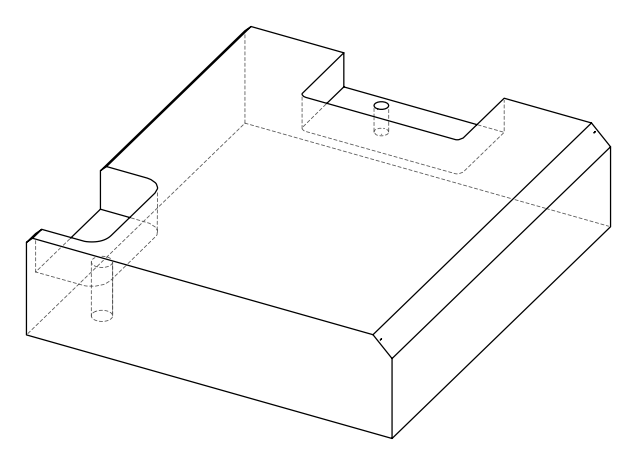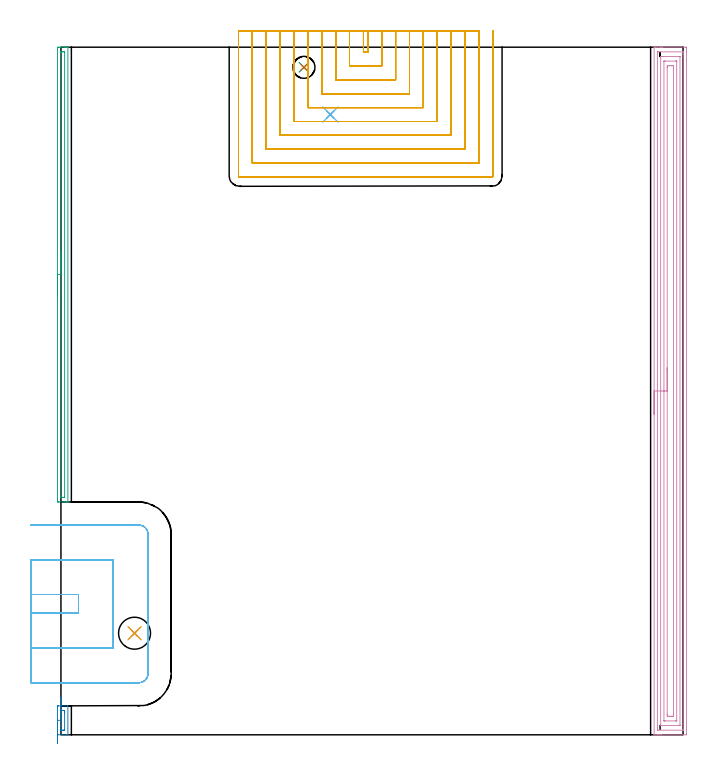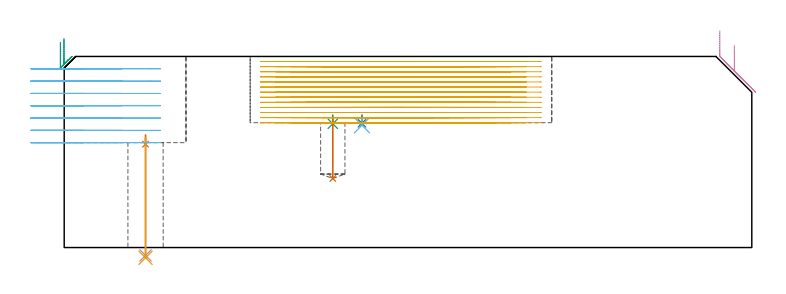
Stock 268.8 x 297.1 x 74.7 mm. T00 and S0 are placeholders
(PLAN: 12 operations, 7 tool changes, 84.5 min)
(1 SPOT_DRILL | STEP1HOLE | NXT0321_9005460120000 | 0.04 min | 3716 mm3)
(2 SPOT_DRILL_1 | STEP1POCKET | NXT0321_9005460120000 | 0.03 min | 2793 mm3)
(3 SPOT_DRILL_2 | STEP1POCKET_1 | NXT0321_9005460120000 | 0.03 min | 2814 mm3)
(4 DRILL_THROUGH_HOLE_INTO_CENTER | STEP1HOLE | NXT0301_059 | 0.19 min | 2510 mm3)
(5 DRILL_TO_ENLARGE_THROUGH_HOLE | STEP1HOLE | NXT0301_103 | 0.2 min | 4930 mm3)
(6 DRILL_BLIND_HOLE_INTO_CENTER | STEP1POCKET | NXT0301_023 | 0.02 min | 16 mm3)
(7 DRILL_BLIND_HOLE_INTO_CENTER_1 | STEP1POCKET_1 | NXT0301_066 | 0.1 min | 1505 mm3)
(8 AREA_MILL | FG_CHAMFER_SURFACE | UGT0205_001 | 0.37 min | 159 mm3)
(9 AREA_MILL_1 | FG_CHAMFER_SURFACE_1 | UGT0205_001 | 3.32 min | 2024 mm3)
(10 AREA_MILL_2 | FG_CHAMFER_SURFACE_2 | UGT0205_001 | 12.19 min | 29113 mm3)
(11 MILL_SLOT | SLOT_PARTIAL_RECTANGULAR | NXT0201_009 | Follow Part, ap 2, ae 75% | 61.09 min | 177652 mm3)
(12 MILL_SLOT_1 | SLOT_PARTIAL_RECTANGULAR_1 | UGT0201_094 | Follow Part, ap 5, ae 75% | 6.96 min | 133463 mm3)
(TOOL NXT0321_9005460120000 | NC Spot Drill, 142deg, 12mm, Carbide, Uncoated | D12 PA142 FL30 Z2)
(TOOL NXT0301_059 | Carbide Drill 8.8mm [860.1-0880-026A1-MM 2214] | D8.8 PA140 FL47 Z2)
(TOOL NXT0301_103 | Carbide Drill 13.8mm [860.1-1380-062A1-MM 2214] | D13.8 PA140 FL77 Z2)
(TOOL NXT0301_023 | Carbide Drill 5.2mm [860.1-0520-016A1-MM 2214] | D5.2 PA140 FL28 Z2)
(TOOL NXT0301_066 | Carbide Drill 9.5mm [860.1-0950-029A1-MM 2214] | D9.5 PA140 FL47 Z2)
(TOOL UGT0205_001 | Chamfer Mill 20 x 3 x 45 deg. | D20 FL50 Z2)
(TOOL NXT0201_009 | ENDMILL 8mm [2P460-0800-NA 1630] | D8 FL26 Z6)
(TOOL UGT0201_094 | End mill 20 mm | D20 FL38 Z4)
(OP 1 SPOT_DRILL)
G17 G21 G94 G90
T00 M6
G54
G17 G0 G90 X31.8 Y43.9 S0 M3
G43 Z84.7 H0
G94 G81 G98 Z40.406 F250. R44.
G80
M5
M2
(OP 2 SPOT_DRILL_1)
G17 G21 G94 G90
T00 M6
G54
G17 G0 G90 X116.4 Y268. S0 M3
G43 Z84.7 H0
G94 G81 G98 Z48.576 F250. R51.8
G80
M5
M2
(OP 3 SPOT_DRILL_2)
G17 G21 G94 G90
T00 M6
G54
G17 G0 G90 X105. Y288.4 S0 M3
G43 Z84.7 H0
G94 G81 G98 Z48.391 F250. R51.8
G80
M5
M2
(OP 4 DRILL_THROUGH_HOLE_INTO_CENTER)
G17 G21 G94 G90
T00 M6
G54
G17 G0 G90 X31.8 Y43.9 S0 M3
G43 Z84.7 H1
G94 G73 G98 Z-3.101 F250. Q7.35 R43.
G80
M5
M2
(OP 5 DRILL_TO_ENLARGE_THROUGH_HOLE)
G17 G21 G94 G90
T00 M6
G54
G17 G0 G90 X31.8 Y43.9 S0 M3
G43 Z84.7 H1
G94 G73 G98 Z-4.011 F250. Q11.253 R43.
G80
M5
M2
(OP 6 DRILL_BLIND_HOLE_INTO_CENTER)
G17 G21 G94 G90
T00 M6
G54
G17 G0 G90 X116.4 Y268. S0 M3
G43 Z84.7 H1
G94 G81 G98 Z47.8 F250. R50.8
G80
M5
M2
(OP 7 DRILL_BLIND_HOLE_INTO_CENTER_1)
G17 G21 G94 G90
T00 M6
G54
G17 G0 G90 X105. Y288.4 S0 M3
G43 Z84.7 H1
G94 G81 G98 Z27. F250. R50.8
G80
M5
M2
(OP 8 AREA_MILL)
G17 G21 G94 G90
T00 M6
G54
G17 G0 G90 X-1.5 Y-3.75 S1061 M3
G43 Z84.7 H0
Z80.2
G94 G1 Y-3.712 Z79.328 F250.
Y-3.598 Z78.464
Y-3.409 Z77.612
Y-3.147 Z76.78
Y-2.813 Z75.974
Y-2.41 Z75.2
Y-1.942 Z74.464
Y-1.41 Z73.772
Y-0.821 Z73.129
Y-0.178 Z72.54
Y0.514 Z72.008
Y1.25 Z71.54
Y2.024 Z71.137
Y2.83 Z70.803
Y3.662 Z70.541
Y4.514 Z70.352
Y5.378 Z70.238
Y6.25 Z70.2
Y12.001
X-1.499 Y12.203 Z70.201
X-1.491 Y12.499 Z70.205
X-1.13 Y12.5 Z70.569
X-1.017 Z70.681
X2.878 Z74.576
X2.994 Y12.49 Z74.693
X3. Y12.444 Z74.7
Y0.056
X2.994 Y0.01 Z74.693
X2.877 Y0. Z74.576
X-1.259 Z70.439
X-1.491 Y0.01 Z70.205
X-1.499 Y0.187 Z70.199
X-1.5 Y6.25 Z70.2
X-0.086 Z71.614
X-0.085 Y10.232 Z71.615
X-0.081 Y10.44 Z71.619
X-0.079 Y10.484 Z71.621
X0.036 Y10.49 Z71.736
X0.214 Y10.496 Z71.914
X0.482 Y10.5 Z72.182
X0.75 Z72.45
X1.366 Z73.066
X1.5 Y10.498 Z73.2
X1.537 Y10.495 Z73.237
X1.57 Y10.491 Z73.27
X1.579 Y10.432 Z73.279
X1.585 Y10.281 Z73.285
Y10.232
X1.586 Y9.395 Z73.286
X1.585 Y2.268 Z73.285
X1.581 Y2.06 Z73.281
X1.579 Y2.016 Z73.279
X1.464 Y2.009 Z73.164
X1.286 Y2.004 Z72.986
X1.018 Y2. Z72.718
X0.75 Z72.45
X0.134 Z71.834
X0. Y2.002 Z71.7
X-0.037 Y2.005 Z71.663
X-0.07 Y2.009 Z71.63
X-0.079 Y2.068 Z71.621
X-0.085 Y2.219 Z71.615
X-0.086 Y6.25 Z71.614
Y7.122 Z71.652
Y7.986 Z71.766
Y8.838 Z71.955
Y9.67 Z72.217
Y10.476 Z72.551
Y11.25 Z72.954
Y11.986 Z73.423
Y12.678 Z73.954
Y13.321 Z74.543
Y13.91 Z75.186
Y14.441 Z75.879
Y14.91 Z76.614
Y15.313 Z77.388
Y15.647 Z78.194
Y15.909 Z79.026
Y16.098 Z79.878
Y16.212 Z80.743
Y16.25 Z81.614
G0 Z84.7
M5
M2
(OP 9 AREA_MILL_1)
G17 G21 G94 G90
T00 M6
G54
G17 G0 G90 X-1.5 Y188.85 S1061 M3
G43 Z84.7 H0
Z80.2
G94 G1 Y188.888 Z79.328 F250.
Y189.002 Z78.464
Y189.191 Z77.612
Y189.453 Z76.78
Y189.787 Z75.974
Y190.19 Z75.2
Y190.658 Z74.464
Y191.19 Z73.772
Y191.779 Z73.129
Y192.422 Z72.54
Y193.114 Z72.008
Y193.85 Z71.54
Y194.624 Z71.137
Y195.43 Z70.803
Y196.262 Z70.541
Y197.114 Z70.352
Y197.978 Z70.238
Y198.85 Z70.2
Y296.099
X-1.499 Y296.503 Z70.201
X-1.494 Y296.984 Z70.202
X-1.491 Y297.091 Z70.205
X-1.017 Y297.1 Z70.677
X-0.432 Z71.265
X-0.134 Z71.563
X1.634 Z73.329
X2.231 Z73.93
X2.517 Z74.216
X2.674 Z74.374
X2.987 Y297.093 Z74.678
X2.997 Y297.091 Z74.688
X3. Y296.949 Z74.7
Y100.751
X2.997 Y100.609 Z74.688
X2.987 Y100.607 Z74.678
X2.674 Y100.6 Z74.373
X2.23 Z73.929
X1.634 Z73.329
X-0.432 Z71.265
X-1.017 Y100.601 Z70.677
X-1.256 Y100.604 Z70.439
X-1.491 Y100.609 Z70.205
X-1.494 Y100.716 Z70.202
X-1.499 Y101.197 Z70.201
X-1.5 Y101.684 Z70.2
Y198.85
X-0.086 Z71.614
Y294.72
X-0.085 Y294.931 Z71.615
X-0.082 Y295.036 Z71.618
X-0.079 Y295.08 Z71.621
X-0.003 Y295.09 Z71.697
X0.375 Y295.099 Z72.075
X0.75 Y295.1 Z72.45
X1.258 Y295.099 Z72.958
X1.473 Y295.095 Z73.173
X1.567 Y295.09 Z73.267
X1.584 Y294.77 Z73.284
X1.585 Y294.72 Z73.285
X1.586 Y102.98 Z73.286
X1.585 Y102.769 Z73.285
X1.582 Y102.664 Z73.282
X1.579 Y102.62 Z73.279
X1.503 Y102.61 Z73.203
X1.125 Y102.601 Z72.825
X0.75 Y102.6 Z72.45
X0.242 Y102.601 Z71.942
X0.027 Y102.605 Z71.727
X-0.067 Y102.61 Z71.633
X-0.084 Y102.93 Z71.616
X-0.085 Y102.98 Z71.615
X-0.086 Y198.85 Z71.614
Y199.722 Z71.652
Y200.586 Z71.766
Y201.438 Z71.955
Y202.27 Z72.217
Y203.076 Z72.551
Y203.85 Z72.954
Y204.586 Z73.423
Y205.278 Z73.954
Y205.921 Z74.543
Y206.51 Z75.186
Y207.042 Z75.878
Y207.51 Z76.614
Y207.913 Z77.388
Y208.247 Z78.194
Y208.509 Z79.026
Y208.698 Z79.878
Y208.812 Z80.743
Y208.85 Z81.614
G0 Z84.7
M5
M2
(OP 10 AREA_MILL_2)
G17 G21 G94 G90
T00 M6
G54
G17 G0 G90 X256.3 Y138.55 S1061 M3
G43 Z84.7 H0
G94 G1 Y138.588 Z83.828 F250.
Y138.702 Z82.963
Y138.891 Z82.112
Y139.153 Z81.28
Y139.487 Z80.474
Y139.89 Z79.7
Y140.359 Z78.964
Y140.89 Z78.272
Y141.479 Z77.629
Y142.122 Z77.039
Y142.814 Z76.508
Y143.55 Z76.04
Y144.324 Z75.637
Y145.13 Z75.303
Y145.962 Z75.041
Y146.814 Z74.852
Y147.678 Z74.738
Y148.55 Z74.7
Y296.923
X256.302 Y297.09 Z74.688
X256.461 Y297.098 Z74.532
X256.627 Y297.1 Z74.373
X256.891 Z74.108
X257.589 Z73.405
X258.817 Z72.18
X259.347 Z71.648
X259.96 Z71.035
X269.889 Z61.108
X270.157 Y297.097 Z60.841
X270.292 Y297.09 Z60.706
X270.299 Y296.952 Z60.699
X270.3 Y296.476 Z60.7
Y291.853
Y0.624
X270.295 Y0.144 Z60.703
X270.292 Y0.01 Z60.706
X270.154 Y0. Z60.844
X259.347 Z71.648
X258.817 Z72.18
X258.468 Z72.528
X257.938 Z73.058
X257.589 Z73.405
X256.626 Z74.373
X256.461 Y0.003 Z74.532
X256.302 Y0.01 Z74.688
X256.3 Y0.178 Z74.7
Y148.55
X257.714 Z73.286
X257.715 Y294.688 Z73.285
X257.719 Y295.07 Z73.281
X257.721 Y295.086 Z73.279
X257.749 Y295.091 Z73.251
X257.82 Y295.097 Z73.18
X257.928 Y295.099 Z73.072
X258.063 Y295.1 Z72.937
X268.606 Z62.394
X268.806 Y295.098 Z62.194
X268.84 Y295.095 Z62.16
X268.871 Y295.091 Z62.129
X268.879 Y295.05 Z62.121
X268.884 Y294.817 Z62.116
X268.885 Y294.688 Z62.115
X268.886 Y293.921 Z62.114
X268.885 Y2.412 Z62.115
X268.881 Y2.03 Z62.119
X268.879 Y2.014 Z62.121
X268.851 Y2.009 Z62.149
X268.78 Y2.003 Z62.22
X268.672 Y2.001 Z62.328
X268.537 Y2. Z62.463
X257.994 Z73.006
X257.794 Y2.002 Z73.206
X257.76 Y2.005 Z73.24
X257.729 Y2.009 Z73.271
X257.721 Y2.05 Z73.279
X257.716 Y2.283 Z73.284
X257.715 Y2.412 Z73.285
X257.714 Y3.179 Z73.286
Y148.55
X259.128 Z71.872
X259.129 Y292.9 Z71.871
X259.131 Y293.011 Z71.869
X259.133 Y293.066 Z71.867
X259.135 Y293.086 Z71.865
X259.158 Y293.092 Z71.842
X259.347 Y293.096 Z71.653
X260.029 Y293.1 Z70.971
X260.225 Z70.775
X267.058 Y293.099 Z63.942
X267.253 Y293.096 Z63.747
X267.449 Y293.09 Z63.551
X267.465 Y293.087 Z63.535
X267.467 Y293.072 Z63.533
X267.47 Y293.033 Z63.53
X267.471 Y292.974 Z63.529
X267.472 Y292.9 Z63.528
X267.471 Y4.2 Z63.529
X267.469 Y4.089 Z63.531
X267.467 Y4.034 Z63.533
X267.465 Y4.014 Z63.535
X267.442 Y4.008 Z63.558
X267.253 Y4.004 Z63.747
X266.571 Y4. Z64.429
X266.375 Z64.625
X259.542 Y4.001 Z71.458
X259.347 Y4.004 Z71.653
X259.151 Y4.01 Z71.849
X259.135 Y4.013 Z71.865
X259.133 Y4.028 Z71.867
X259.13 Y4.067 Z71.87
X259.129 Y4.126 Z71.871
Y4.2
X259.128 Y148.55 Z71.872
X260.543 Z70.457
Y290.789
X260.545 Y290.98 Z70.455
X260.547 Y291.048 Z70.453
X260.549 Y291.081 Z70.451
X260.564 Y291.09 Z70.436
X260.671 Y291.093 Z70.329
X261.116 Y291.1 Z69.884
X265.509 Z65.491
X265.929 Y291.095 Z65.071
X266.033 Y291.09 Z64.967
X266.051 Y291.088 Z64.949
X266.053 Y291.072 Z64.947
X266.055 Y291.036 Z64.945
X266.057 Y290.956 Z64.943
Y6.311
X266.055 Y6.12 Z64.945
X266.053 Y6.052 Z64.947
X266.051 Y6.018 Z64.949
X266.036 Y6.01 Z64.964
X265.929 Y6.007 Z65.071
X265.484 Y6. Z65.516
X261.091 Z69.909
X260.671 Y6.005 Z70.329
X260.567 Y6.01 Z70.433
X260.549 Y6.012 Z70.451
X260.547 Y6.028 Z70.453
X260.545 Y6.064 Z70.455
X260.543 Y6.144 Z70.457
Y148.55
X261.957 Z69.043
Y288.431
X261.958 Y288.456 Z69.042
X261.982 Y289.09 Z69.018
X262.207 Y289.097 Z68.793
X262.861 Y289.1 Z68.139
X263.082 Z67.918
X263.739 Z67.261
X263.962 Y289.099 Z67.038
X264.618 Y289.09 Z66.382
X264.642 Y288.431 Z66.358
X264.643 Y288.406 Z66.357
Y8.669
X264.642 Y8.644 Z66.358
X264.618 Y8.01 Z66.382
X264.393 Y8.003 Z66.607
X263.739 Y8. Z67.261
X263.518 Z67.482
X262.861 Z68.139
X262.638 Y8.001 Z68.362
X261.982 Y8.01 Z69.018
X261.958 Y8.669 Z69.042
X261.957 Y8.694 Z69.043
Y148.55
Y149.422 Z69.081
Y150.287 Z69.195
Y151.138 Z69.384
Y151.97 Z69.646
Y152.776 Z69.98
Y153.55 Z70.383
Y154.286 Z70.852
Y154.978 Z71.383
Y155.621 Z71.972
Y156.21 Z72.615
Y156.742 Z73.307
Y157.21 Z74.043
Y157.613 Z74.817
Y157.947 Z75.623
Y158.209 Z76.455
Y158.398 Z77.307
Y158.512 Z78.172
Y158.55 Z79.043
G0 Z84.7
M5
M2
(OP 11 MILL_SLOT)
G17 G21 G94 G90
T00 M6
G54
G17 G0 G90 X130.7 Y304.1 S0 M3
G43 Z84.7 H1
Z72.708
G94 G1 Y301.1 F250.
Y295. F500.
X132.6
Y301.1
Y304.1 F250.
X124.7
Y301.1
Y289. F500.
X138.6
Y301.1
Y304.1 F250.
X118.7
Y301.1
Y283. F500.
X144.6
Y301.1
Y304.1 F250.
X112.7
Y301.1
Y277. F500.
X150.6
Y301.1
Y304.1 F250.
X106.7
Y301.1
Y289.438 F500.
G2 X106.7 Y287.36 R1.994
G1 Y271.
X156.6
Y301.1
Y304.1 F250.
X100.7
Y301.1
Y265. F500.
X162.6
Y301.1
Y304.1 F250.
X94.7
Y301.1
Y259. F500.
X168.6
Y301.1
Y304.1 F250.
X88.7
Y301.1
Y253. F500.
X174.6
Y301.1
Y304.1 F250.
X82.7
Y301.1
Y247. F500.
X180.6
Y301.1
Y304.1 F250.
X76.7
Y301.1
Y241.5 F500.
G3 X77.2 Y241. R0.5
G1 X186.1
G3 X186.6 Y241.5 R0.5
G1 Y301.1
Y304.1 F250.
G0 X130.7 Z70.715
G1 Y301.1
Y295. F500.
X132.6
Y301.1
Y304.1 F250.
X124.7
Y301.1
Y289. F500.
X138.6
Y301.1
Y304.1 F250.
X118.7
Y301.1
Y283. F500.
X144.6
Y301.1
Y304.1 F250.
X112.7
Y301.1
Y277. F500.
X150.6
Y301.1
Y304.1 F250.
X106.7
Y301.1
Y289.438 F500.
G2 X106.7 Y287.36 R1.994
G1 Y271.
X156.6
Y301.1
Y304.1 F250.
X100.7
Y301.1
Y265. F500.
X162.6
Y301.1
Y304.1 F250.
X94.7
Y301.1
Y259. F500.
X168.6
Y301.1
Y304.1 F250.
X88.7
Y301.1
Y253. F500.
X174.6
Y301.1
Y304.1 F250.
X82.7
Y301.1
Y247. F500.
X180.6
Y301.1
Y304.1 F250.
X76.7
Y301.1
Y241.5 F500.
G3 X77.2 Y241. R0.5
G1 X186.1
G3 X186.6 Y241.5 R0.5
G1 Y301.1
Y304.1 F250.
G0 X130.7 Z68.723
G1 Y301.1
Y295. F500.
X132.6
Y301.1
Y304.1 F250.
X124.7
Y301.1
Y289. F500.
X138.6
Y301.1
Y304.1 F250.
X118.7
Y301.1
Y283. F500.
X144.6
Y301.1
Y304.1 F250.
X112.7
Y301.1
Y277. F500.
X150.6
Y301.1
Y304.1 F250.
X106.7
Y301.1
Y289.438 F500.
G2 X106.7 Y287.359 R1.994
G1 Y271.
X156.6
Y301.1
Y304.1 F250.
X100.7
Y301.1
Y265. F500.
X162.6
Y301.1
Y304.1 F250.
X94.7
Y301.1
Y259. F500.
X168.6
Y301.1
Y304.1 F250.
X88.7
Y301.1
Y253. F500.
X174.6
Y301.1
Y304.1 F250.
X82.7
Y301.1
Y247. F500.
X180.6
Y301.1
Y304.1 F250.
X76.7
Y301.1
Y241.5 F500.
G3 X77.2 Y241. R0.5
G1 X186.1
G3 X186.6 Y241.5 R0.5
G1 Y301.1
Y304.1 F250.
G0 X130.7 Z66.731
G1 Y301.1
Y295. F500.
X132.6
Y301.1
Y304.1 F250.
X124.7
Y301.1
Y289. F500.
X138.6
Y301.1
Y304.1 F250.
X118.7
Y301.1
Y283. F500.
X144.6
Y301.1
Y304.1 F250.
X112.7
Y301.1
Y277. F500.
X150.6
Y301.1
Y304.1 F250.
X106.7
Y301.1
Y289.428 F500.
G2 X106.939 Y287.94 R2.027
X106.7 Y287.359 R1.994
G1 Y271.
X156.6
Y301.1
Y304.1 F250.
X100.7
Y301.1
Y265. F500.
X162.6
Y301.1
Y304.1 F250.
X94.7
Y301.1
Y259. F500.
X168.6
Y301.1
Y304.1 F250.
X88.7
Y301.1
Y253. F500.
X174.6
Y301.1
Y304.1 F250.
X82.7
Y301.1
Y247. F500.
X180.6
Y301.1
Y304.1 F250.
X76.7
Y301.1
Y241.5 F500.
G3 X77.2 Y241. R0.5
G1 X186.1
G3 X186.6 Y241.5 R0.5
G1 Y301.1
Y304.1 F250.
G0 X130.7 Z64.738
G1 Y301.1
Y295. F500.
X132.6
Y301.1
Y304.1 F250.
X124.7
Y301.1
Y289. F500.
X138.6
Y301.1
Y304.1 F250.
X118.7
Y301.1
Y283. F500.
X144.6
Y301.1
Y304.1 F250.
X112.7
Y301.1
Y277. F500.
X150.6
Y301.1
Y304.1 F250.
X106.7
Y301.1
Y289.428 F500.
G2 X106.941 Y287.949 R2.027
X106.7 Y287.36 R1.994
G1 Y271.
X156.6
Y301.1
Y304.1 F250.
X100.7
Y301.1
Y265. F500.
X162.6
Y301.1
Y304.1 F250.
X94.7
Y301.1
Y259. F500.
X168.6
Y301.1
Y304.1 F250.
X88.7
Y301.1
Y253. F500.
X174.6
Y301.1
Y304.1 F250.
X82.7
Y301.1
Y247. F500.
X180.6
Y301.1
Y304.1 F250.
X76.7
Y301.1
Y241.5 F500.
G3 X77.2 Y241. R0.5
G1 X186.1
G3 X186.6 Y241.5 R0.5
G1 Y301.1
Y304.1 F250.
G0 X130.7 Z62.746
G1 Y301.1
Y295. F500.
X132.6
Y301.1
Y304.1 F250.
X124.7
Y301.1
Y289. F500.
X138.6
Y301.1
Y304.1 F250.
X118.7
Y301.1
Y283. F500.
X144.6
Y301.1
Y304.1 F250.
X112.7
Y301.1
Y277. F500.
X150.6
Y301.1
Y304.1 F250.
X106.7
Y301.1
Y289.438 F500.
G2 X106.7 Y287.36 R1.994
G1 Y271.
X156.6
Y301.1
Y304.1 F250.
X100.7
Y301.1
Y265. F500.
X162.6
Y301.1
Y304.1 F250.
X94.7
Y301.1
Y259. F500.
X168.6
Y301.1
Y304.1 F250.
X88.7
Y301.1
Y253. F500.
X174.6
Y301.1
Y304.1 F250.
X82.7
Y301.1
Y247. F500.
X180.6
Y301.1
Y304.1 F250.
X76.7
Y301.1
Y241.5 F500.
G3 X77.2 Y241. R0.5
G1 X186.1
G3 X186.6 Y241.5 R0.5
G1 Y301.1
Y304.1 F250.
G0 X130.7 Z60.754
G1 Y301.1
Y295. F500.
X132.6
Y301.1
Y304.1 F250.
X124.7
Y301.1
Y289. F500.
X138.6
Y301.1
Y304.1 F250.
X118.7
Y301.1
Y283. F500.
X144.6
Y301.1
Y304.1 F250.
X112.7
Y301.1
Y277. F500.
X150.6
Y301.1
Y304.1 F250.
X106.7
Y301.1
Y289.438 F500.
G2 X106.7 Y287.359 R1.994
G1 Y271.
X156.6
Y301.1
Y304.1 F250.
X100.7
Y301.1
Y265. F500.
X162.6
Y301.1
Y304.1 F250.
X94.7
Y301.1
Y259. F500.
X168.6
Y301.1
Y304.1 F250.
X88.7
Y301.1
Y253. F500.
X174.6
Y301.1
Y304.1 F250.
X82.7
Y301.1
Y247. F500.
X180.6
Y301.1
Y304.1 F250.
X76.7
Y301.1
Y241.5 F500.
G3 X77.2 Y241. R0.5
G1 X186.1
G3 X186.6 Y241.5 R0.5
G1 Y301.1
Y304.1 F250.
G0 X130.7 Z58.761
G1 Y301.1
Y295. F500.
X132.6
Y301.1
Y304.1 F250.
X124.7
Y301.1
Y289. F500.
X138.6
Y301.1
Y304.1 F250.
X118.7
Y301.1
Y283. F500.
X144.6
Y301.1
Y304.1 F250.
X112.7
Y301.1
Y277. F500.
X150.6
Y301.1
Y304.1 F250.
X106.7
Y301.1
Y289.438 F500.
G2 X106.7 Y287.359 R1.994
G1 Y271.
X156.6
Y301.1
Y304.1 F250.
X100.7
Y301.1
Y265. F500.
X162.6
Y301.1
Y304.1 F250.
X94.7
Y301.1
Y259. F500.
X168.6
Y301.1
Y304.1 F250.
X88.7
Y301.1
Y253. F500.
X174.6
Y301.1
Y304.1 F250.
X82.7
Y301.1
Y247. F500.
X180.6
Y301.1
Y304.1 F250.
X76.7
Y301.1
Y241.5 F500.
G3 X77.2 Y241. R0.5
G1 X186.1
G3 X186.6 Y241.5 R0.5
G1 Y301.1
Y304.1 F250.
G0 X130.7 Z56.769
G1 Y301.1
Y295. F500.
X132.6
Y301.1
Y304.1 F250.
X124.7
Y301.1
Y289. F500.
X138.6
Y301.1
Y304.1 F250.
X118.7
Y301.1
Y283. F500.
X144.6
Y301.1
Y304.1 F250.
X112.7
Y301.1
Y277. F500.
X150.6
Y301.1
Y304.1 F250.
X106.7
Y301.1
Y289.428 F500.
G2 X106.939 Y287.939 R2.027
X106.7 Y287.359 R1.994
G1 Y271.
X156.6
Y301.1
Y304.1 F250.
X100.7
Y301.1
Y265. F500.
X162.6
Y301.1
Y304.1 F250.
X94.7
Y301.1
Y259. F500.
X168.6
Y301.1
Y304.1 F250.
X88.7
Y301.1
Y253. F500.
X174.6
Y301.1
Y304.1 F250.
X82.7
Y301.1
Y247. F500.
X180.6
Y301.1
Y304.1 F250.
X76.7
Y301.1
Y241.5 F500.
G3 X77.2 Y241. R0.5
G1 X186.1
G3 X186.6 Y241.5 R0.5
G1 Y301.1
Y304.1 F250.
G0 X130.7 Z54.777
G1 Y301.1
Y295. F500.
X132.6
Y301.1
Y304.1 F250.
X124.7
Y301.1
Y289. F500.
X138.6
Y301.1
Y304.1 F250.
X118.7
Y301.1
Y283. F500.
X144.6
Y301.1
Y304.1 F250.
X112.7
Y301.1
Y277. F500.
X150.6
Y301.1
Y304.1 F250.
X106.7
Y301.1
Y289.428 F500.
G2 X106.939 Y287.939 R2.027
X106.7 Y287.359 R1.994
G1 Y271.
X156.6
Y301.1
Y304.1 F250.
X100.7
Y301.1
Y265. F500.
X162.6
Y301.1
Y304.1 F250.
X94.7
Y301.1
Y259. F500.
X168.6
Y301.1
Y304.1 F250.
X88.7
Y301.1
Y253. F500.
X174.6
Y301.1
Y304.1 F250.
X82.7
Y301.1
Y247. F500.
X180.6
Y301.1
Y304.1 F250.
X76.7
Y301.1
Y241.5 F500.
G3 X77.2 Y241. R0.5
G1 X186.1
G3 X186.6 Y241.5 R0.5
G1 Y301.1
Y304.1 F250.
G0 X130.7 Z52.785
G1 Y301.1
Y295. F500.
X132.6
Y301.1
Y304.1 F250.
X124.7
Y301.1
Y289. F500.
X138.6
Y301.1
Y304.1 F250.
X118.7
Y301.1
Y283. F500.
X144.6
Y301.1
Y304.1 F250.
X112.7
Y301.1
Y277. F500.
X150.6
Y301.1
Y304.1 F250.
X106.7
Y301.1
Y289.438 F500.
G2 X106.7 Y287.359 R1.994
G1 Y271.
X156.6
Y301.1
Y304.1 F250.
X100.7
Y301.1
Y265. F500.
X162.6
Y301.1
Y304.1 F250.
X94.7
Y301.1
Y259. F500.
X168.6
Y301.1
Y304.1 F250.
X88.7
Y301.1
Y253. F500.
X174.6
Y301.1
Y304.1 F250.
X82.7
Y301.1
Y247. F500.
X180.6
Y301.1
Y304.1 F250.
X76.7
Y301.1
Y241.5 F500.
G3 X77.2 Y241. R0.5
G1 X186.1
G3 X186.6 Y241.5 R0.5
G1 Y301.1
Y304.1 F250.
G0 X130.7 Z50.792
G1 Y301.1
Y295. F500.
X132.6
Y301.1
Y304.1 F250.
X124.7
Y301.1
Y289. F500.
X138.6
Y301.1
Y304.1 F250.
X118.7
Y301.1
Y283. F500.
X144.6
Y301.1
Y304.1 F250.
X112.7
Y301.1
Y277. F500.
X150.6
Y301.1
Y304.1 F250.
X106.7
Y301.1
Y289.438 F500.
G2 X106.7 Y287.359 R1.994
G1 Y271.
X156.6
Y301.1
Y304.1 F250.
X100.7
Y301.1
Y265. F500.
X162.6
Y301.1
Y304.1 F250.
X94.7
Y301.1
Y259. F500.
X168.6
Y301.1
Y304.1 F250.
X88.7
Y301.1
Y253. F500.
X174.6
Y301.1
Y304.1 F250.
X82.7
Y301.1
Y247. F500.
X180.6
Y301.1
Y304.1 F250.
X76.7
Y301.1
Y241.5 F500.
G3 X77.2 Y241. R0.5
G1 X186.1
G3 X186.6 Y241.5 R0.5
G1 Y301.1
Y304.1 F250.
G0 X130.7 Z48.8
G1 Y301.1
Y295. F500.
X132.6
Y301.1
Y304.1 F250.
X124.7
Y301.1
Y289. F500.
X138.6
Y301.1
Y304.1 F250.
X118.7
Y301.1
Y283. F500.
X144.6
Y301.1
Y304.1 F250.
X112.7
Y301.1
Y277. F500.
X150.6
Y301.1
Y304.1 F250.
X106.7
Y301.1
Y271. F500.
X156.6
Y301.1
Y304.1 F250.
X100.7
Y301.1
Y265. F500.
X162.6
Y301.1
Y304.1 F250.
X94.7
Y301.1
Y259. F500.
X168.6
Y301.1
Y304.1 F250.
X88.7
Y301.1
Y253. F500.
X174.6
Y301.1
Y304.1 F250.
X82.7
Y301.1
Y247. F500.
X180.6
Y301.1
Y304.1 F250.
X76.7
Y301.1
Y241.5 F500.
G3 X77.2 Y241. R0.5
G1 X186.1
G3 X186.6 Y241.5 R0.5
G1 Y301.1
Y304.1 F250.
G0 Z84.7
M5
M2
(OP 12 MILL_SLOT_1)
G17 G21 G94 G90
T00 M6
G54
G17 G0 G90 X-13. Y52.5 S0 M3
G43 Z84.7 H0
Z69.886
G94 G1 X-10. F250.
X7.6 F500.
Y60.6
X-10.
X-13. F250.
Y37.5
X-10.
X22.6 F500.
Y75.6
X-10.
X-13. F250.
Y22.5
X-10.
X33.7 F500.
G3 X37.6 Y26.4 R3.9
G1 Y86.7
G3 X33.7 Y90.6 R3.9
G1 X-10.
X-13. F250.
G0 Y52.5 Z65.071
G1 X-10.
X7.6 F500.
Y60.6
X-10.
X-13. F250.
Y37.5
X-10.
X22.6 F500.
Y75.6
X-10.
X-13. F250.
Y22.5
X-10.
X33.7 F500.
G3 X37.6 Y26.4 R3.9
G1 Y86.7
G3 X33.7 Y90.6 R3.9
G1 X-10.
X-13. F250.
G0 Y52.5 Z60.257
G1 X-10.
X7.6 F500.
Y60.6
X-10.
X-13. F250.
Y37.5
X-10.
X22.6 F500.
Y75.6
X-10.
X-13. F250.
Y22.5
X-10.
X33.7 F500.
G3 X37.6 Y26.4 R3.9
G1 Y86.7
G3 X33.7 Y90.6 R3.9
G1 X-10.
X-13. F250.
G0 Y52.5 Z55.443
G1 X-10.
X7.6 F500.
Y60.6
X-10.
X-13. F250.
Y37.5
X-10.
X22.6 F500.
Y75.6
X-10.
X-13. F250.
Y22.5
X-10.
X33.7 F500.
G3 X37.6 Y26.4 R3.9
G1 Y86.7
G3 X33.7 Y90.6 R3.9
G1 X-10.
X-13. F250.
G0 Y52.5 Z50.629
G1 X-10.
X7.6 F500.
Y60.6
X-10.
X-13. F250.
Y37.5
X-10.
X22.6 F500.
Y75.6
X-10.
X-13. F250.
Y22.5
X-10.
X33.7 F500.
G3 X37.6 Y26.4 R3.9
G1 Y86.7
G3 X33.7 Y90.6 R3.9
G1 X-10.
X-13. F250.
G0 Y52.5 Z45.814
G1 X-10.
X7.6 F500.
Y60.6
X-10.
X-13. F250.
Y37.5
X-10.
X22.6 F500.
Y75.6
X-10.
X-13. F250.
Y22.5
X-10.
X33.7 F500.
G3 X37.6 Y26.4 R3.9
G1 Y86.7
G3 X33.7 Y90.6 R3.9
G1 X-10.
X-13. F250.
G0 Y52.5 Z41.
G1 X-10.
X7.6 F500.
Y60.6
X-10.
X-13. F250.
Y37.5
X-10.
X22.6 F500.
Y75.6
X-10.
X-13. F250.
Y22.5
X-10.
X33.7 F500.
G3 X37.6 Y26.4 R3.9
G1 Y86.7
G3 X33.7 Y90.6 R3.9
G1 X-10.
X-13. F250.
G0 Z84.7
M5
M2
